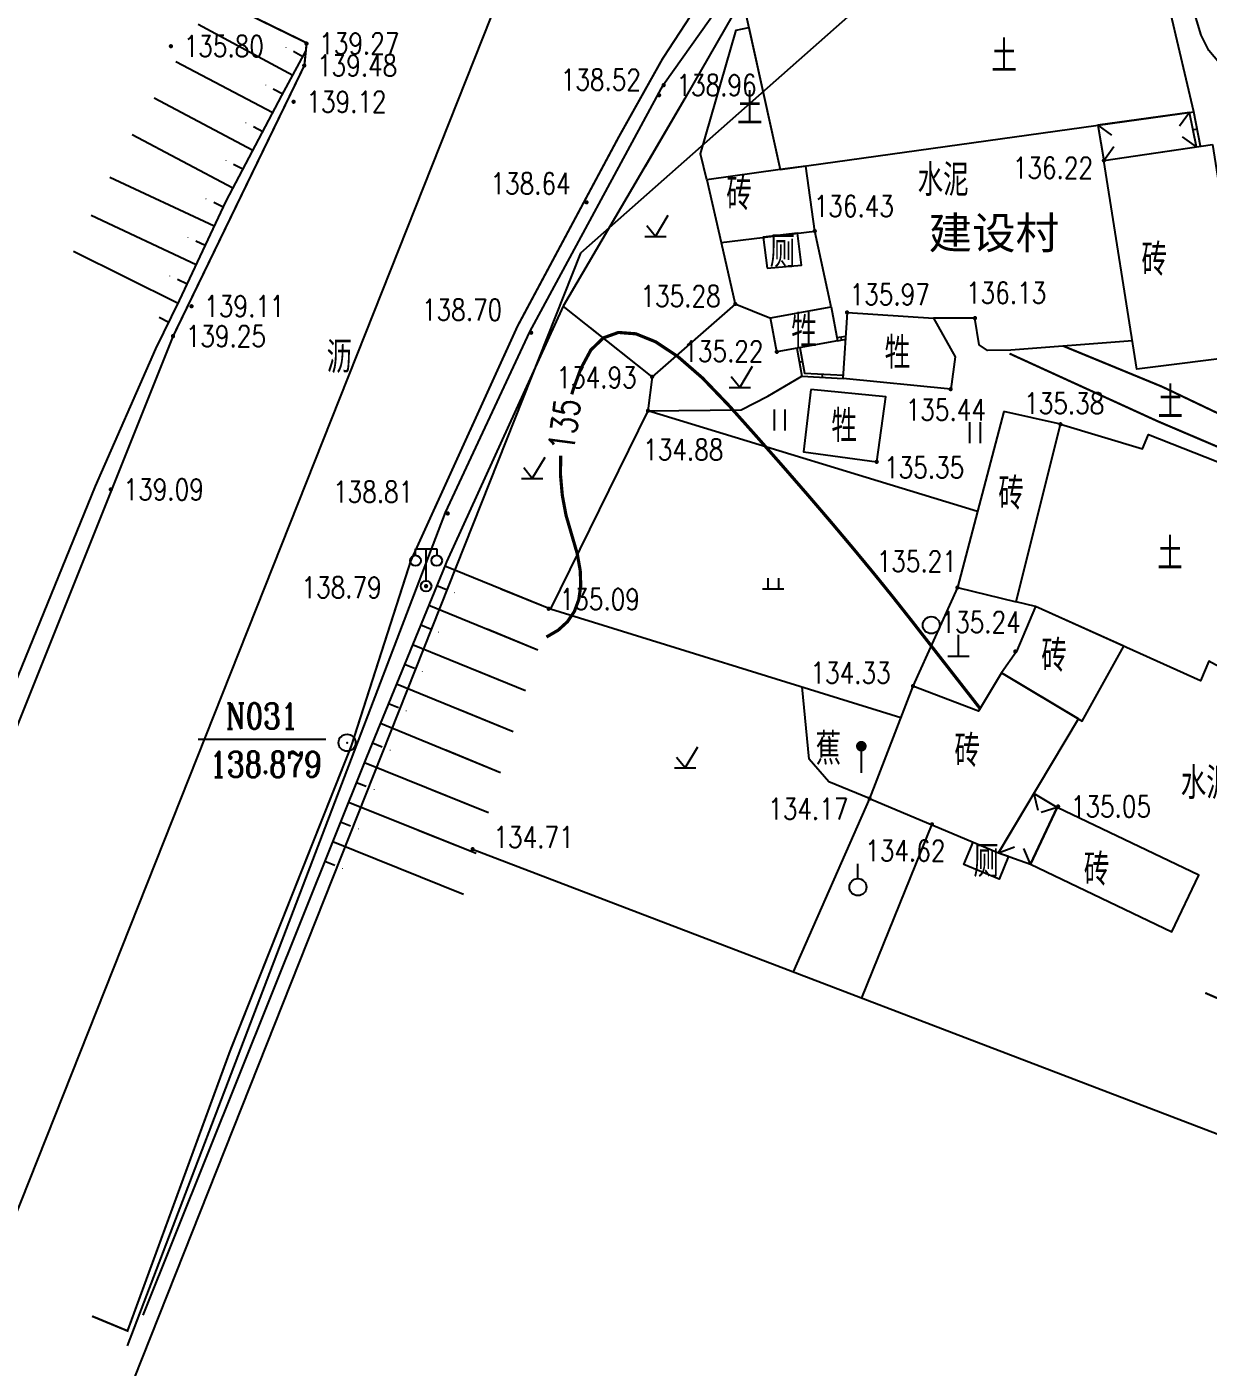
# Model space of a CAD drawing. Extents: x 529262 to 576451, y 2694391 to 2717535.
# Drawn here: x 563797 to 563852.6, y 2711325.1 to 2711388.2 of the extents above; entities that cross this region are included whole.
import ezdxf
from ezdxf.enums import TextEntityAlignment as Align
from ezdxf.xclip import XClip

# ---------------------------------------------------------------- set-up
doc = ezdxf.new("R2010")
doc.units = 0
doc.header["$XCLIPFRAME"] = 0
doc.linetypes.add('X2', pattern=[10, 8, -2])
for name, color, linetype in [('DGX', 8, 'Continuous'), ('DLDW', 8, 'Continuous'), ('DLSS', 4, 'Continuous'), ('DMTZ', 8, 'Continuous'), ('GCD', 8, 'Continuous'), ('JMD', 8, 'Continuous'), ('KZD', 8, 'Continuous'), ('PP-COM', 7, 'Continuous'), ('RD-中线', 40, 'Continuous'), ('RD-红线', 7, 'Continuous'), ('ZBTZ', 8, 'Continuous'), ('ZJ', 7, 'Continuous')]:
    doc.layers.add(name, color=color, linetype=linetype)
doc.styles.add('HZ', font='rs.shx', dxfattribs={"width": 0.8, "bigfont": 'hztxt.shx'})
doc.styles.add('romanc', font='romanc.shx', dxfattribs={"width": 0.8})
doc.styles.add('等线体', font='simhei.ttf')
doc.linetypes.add('10421', pattern='A,2,[150,AAA.SHX,S=0.5,R=0,X=0,Y=0.5],1e-11', length=2)
doc.linetypes.add('10422', pattern='A,0.75,[150,AAA.SHX,S=0.5,R=0,X=0,Y=0.5],1.5,[177,AAA.SHX,S=1,R=0,X=0,Y=0.4],0.75', length=3)
doc.linetypes.add('1161', pattern='A,0,[149,AAA.SHX,S=0.15,R=0,X=0,Y=0],-1.6', length=1.6)
doc.linetypes.add('444', pattern='A,4.5,[145,AAA.SHX,S=1,R=0,X=0,Y=1],4.5,-0.5,[146,AAA.SHX,S=1,R=0,X=0,Y=0],-0.5', length=10)
doc.linetypes.add('445', pattern='A,8,-0.5,[147,AAA.SHX,S=1,R=0,X=0,Y=0],-1.5', length=10)

# ---------------------------------------------------------------- blocks, each defined once
blk = doc.blocks.new('A$C19FD0107')
at = {"layer": 'RD-中线', "color": 8, "linetype": 'Continuous', "flags": 128}
blk.add_lwpolyline([(-7393.304, 16445.906), (-7331.329, 16606.317, 0.001946), (-7330.496, 16608.498), (-7322.991, 16628.384, -0.001527), (-7322.338, 16630.097), (-7235.285, 16856.546), (-7172.961, 17013.59, -0.014267), (-7166.196, 17029.313), (-7165.183, 17031.493)], format="xyb", dxfattribs=at)
at = {"layer": 'RD-红线', "color": 8, "linetype": 'Continuous'}
blk.add_lwpolyline([(-7120.778, 17034.81), (-7174.942, 16986.91, 0.238845)], format="xyb", dxfattribs=at)
blk.add_lwpolyline([(-7174.942, 16986.91), (-7227.834, 16853.635), (-7313.403, 16631.046)], dxfattribs=at)
blk = doc.blocks.new('gc123')
at = {"color": 8}
for p, q in [((0, 0), (1.2, 2)), ((-1, 0), (1, 0)), ((0, 0), (-0.8, 1))]:
    blk.add_line(p, q, dxfattribs=at)
blk = doc.blocks.new('gc111')
for p, q in [((0, 0), (0, 2)), ((-1, 0), (1, 0))]:
    blk.add_line(p, q)
blk = doc.blocks.new('gc125')
at = {"color": 8}
blk.add_line((0, 0.8), (0, 2.2), dxfattribs=at)
blk.add_circle((0, 0), 0.8, dxfattribs=at)
blk = doc.blocks.new('gc119')
at = {"color": 8}
for p, q in [((-1, 0), (1, 0)), ((-0.5, 1), (-0.5, 0)), ((0.5, 1), (0.5, 0))]:
    blk.add_line(p, q, dxfattribs=at)
blk = doc.blocks.new('gc121')
at = {"color": 8}
for p, q in [((-0.5, -1), (-0.5, 1)), ((0.5, -1), (0.5, 1))]:
    blk.add_line(p, q, dxfattribs=at)
blk = doc.blocks.new('gc122')
at = {"color": 8}
blk.add_circle((0, 0), 0.8, dxfattribs=at)
blk = doc.blocks.new('GC200')
at = {"linetype": 'Continuous', "const_width": 0.2, "flags": 128}
blk.add_lwpolyline([(-0.1, 0, 1), (0.1, 0, 1)], format="xyb", close=True, dxfattribs=at)
blk = doc.blocks.new('gc165')
at = {"color": 8}
blk.add_line((0, 0), (0, 2), dxfattribs=at)
at = {"color": 8, "const_width": 0.5}
blk.add_lwpolyline([(-0.25, 2.5, 1), (0.25, 2.5, 1)], format="xyb", close=True, dxfattribs=at)
blk = doc.blocks.new('gc097')
at = {"color": 8}
for p, q in [((-1, 2.9), (-1, 3.5)), ((-1, 3.5), (1, 3.5)), ((0, 0.5), (0, 3.5)), ((1, 3.5), (1, 2.9))]:
    blk.add_line(p, q, dxfattribs=at)
for centre in [(-1, 2.4), (1, 2.4), (0, 0)]:
    blk.add_circle(centre, 0.5, dxfattribs=at)
blk = doc.blocks.new('gc117')
at = {"color": 8}
blk.add_circle((0, 0), 0.8, dxfattribs=at)
blk.add_point((0, 0), dxfattribs=at)

msp = doc.modelspace()

# ---------------------------------------------------------------- linework, layer by layer
at = {"layer": 'DGX', "color": 3, "linetype": 'Continuous', "const_width": 0.15, "elevation": 135, "flags": 128}
for points in [[(563841.85, 2711356.103), (563841.787, 2711356.185), (563841.625, 2711356.392), (563841.365, 2711356.726), (563841.006, 2711357.186), (563840.549, 2711357.772), (563839.993, 2711358.485), (563839.339, 2711359.325), (563838.586, 2711360.29), (563837.752, 2711361.347), (563836.851, 2711362.461), (563835.884, 2711363.631), (563834.852, 2711364.857), (563833.754, 2711366.14), (563832.59, 2711367.479), (563831.361, 2711368.875), (563830.065, 2711370.327), (563828.794, 2711371.65), (563827.636, 2711372.658), (563826.591, 2711373.351), (563825.66, 2711373.728), (563824.843, 2711373.791), (563824.139, 2711373.538), (563823.548, 2711372.97), (563823.072, 2711372.087), (563822.697, 2711371.054), (563822.65, 2711370.882)], [(563841.85, 2711356.103), (563841.787, 2711356.185), (563841.625, 2711356.392), (563841.365, 2711356.726), (563841.006, 2711357.186), (563840.549, 2711357.772), (563839.993, 2711358.485), (563839.339, 2711359.325), (563838.586, 2711360.29), (563837.752, 2711361.347), (563836.851, 2711362.461), (563835.884, 2711363.631), (563834.852, 2711364.857), (563833.754, 2711366.14), (563832.59, 2711367.479), (563831.361, 2711368.875), (563830.065, 2711370.327), (563828.794, 2711371.65), (563827.636, 2711372.658), (563826.591, 2711373.351), (563825.66, 2711373.728), (563824.843, 2711373.791), (563824.139, 2711373.538), (563823.548, 2711372.97), (563823.072, 2711372.087), (563822.697, 2711371.054), (563822.65, 2711370.882)], [(563822.125, 2711367.994), (563822.119, 2711367.08), (563822.204, 2711366.126), (563822.38, 2711365.187), (563822.649, 2711364.265), (563822.905, 2711363.389), (563823.046, 2711362.592), (563823.071, 2711361.875), (563822.98, 2711361.236), (563822.773, 2711360.675), (563822.45, 2711360.194), (563822.012, 2711359.792), (563821.458, 2711359.468)], [(563822.125, 2711367.994), (563822.119, 2711367.08), (563822.204, 2711366.126), (563822.38, 2711365.187), (563822.649, 2711364.265), (563822.905, 2711363.389), (563823.046, 2711362.592), (563823.071, 2711361.875), (563822.98, 2711361.236), (563822.773, 2711360.675), (563822.45, 2711360.194), (563822.012, 2711359.792), (563821.458, 2711359.468)]]:
    msp.add_lwpolyline(points, dxfattribs=at)
at = {"layer": 'DLDW', "linetype": 'Continuous', "flags": 128}
for points, elevation in [([(563831.832, 2711376.811), (563833.447, 2711376.95), (563833.264, 2711378.46), (563831.655, 2711378.265)], 135.286), ([(563831.832, 2711376.811), (563833.447, 2711376.95), (563833.264, 2711378.46), (563831.655, 2711378.265)], 135.286), ([(563835.145, 2711373.403), (563832.291, 2711372.88), (563831.998, 2711374.475), (563834.852, 2711374.998)], 134.844), ([(563835.145, 2711373.403), (563832.291, 2711372.88), (563831.998, 2711374.475), (563834.852, 2711374.998)], 134.844), ([(563835.612, 2711374.725), (563839.652, 2711374.456), (563840.682, 2711372.647), (563840.468, 2711371.122), (563835.408, 2711371.626)], 134.412), ([(563835.612, 2711374.725), (563839.652, 2711374.456), (563840.682, 2711372.647), (563840.468, 2711371.122), (563835.408, 2711371.626)], 134.412), ([(563833.89, 2711371.114), (563833.538, 2711368.172), (563836.988, 2711367.707), (563837.411, 2711370.764), (563833.89, 2711371.114)], 134.944), ([(563833.89, 2711371.114), (563833.538, 2711368.172), (563836.988, 2711367.707), (563837.411, 2711370.764), (563833.89, 2711371.114)], 134.944)]:
    msp.add_lwpolyline(points, close=True, dxfattribs=dict(at, elevation=elevation))
msp.add_lwpolyline([(563843.185, 2711349.157), (563842.743, 2711348.083), (563841.079, 2711348.768), (563841.523, 2711349.825), (563842.711, 2711349.326)], close=True, dxfattribs=at)
msp.add_lwpolyline([(563843.185, 2711349.157), (563842.743, 2711348.083), (563841.079, 2711348.768), (563841.523, 2711349.825), (563842.711, 2711349.326)], close=True, dxfattribs=at)
at = {"layer": 'DLSS', "linetype": 'Continuous', "lineweight": -2, "const_width": 0.1, "flags": 128}
msp.add_lwpolyline([(563842.88, 2711404.403), (563839.755, 2711401.702), (563837.416, 2711399.395), (563834.773, 2711396.557), (563831.722, 2711393.29), (563829.063, 2711389.946), (563826.913, 2711386.655), (563824.85, 2711382.971), (563820.093, 2711374.077), (563815.084, 2711363.066), (563812.278, 2711354.336), (563806.575, 2711339.989), (563801.758, 2711326.839), (563800.091, 2711327.53)], dxfattribs=at)
at = {"layer": 'DLSS', "linetype": 'Continuous', "const_width": 0.1, "flags": 128}
for points in [[(563790.345, 2711397.093), (563810.181, 2711387.407), (563810.075, 2711386.345), (563803.904, 2711373.621)], [(563803.904, 2711373.621), (563792.272, 2711344.533), (563787.154, 2711331.732), (563788.618, 2711331.175)], [(563864.998, 2711361.805), (563863.931, 2711362.569), (563857.648, 2711366.295), (563854.308, 2711367.865), (563850.186, 2711369.621), (563843.235, 2711372.797)], [(563864.998, 2711361.805), (563863.931, 2711362.569), (563857.648, 2711366.295), (563854.308, 2711367.865), (563850.186, 2711369.621), (563843.235, 2711372.797)]]:
    msp.add_lwpolyline(points, dxfattribs=at)
at = {"layer": 'DLSS', "linetype": 'X2', "lineweight": -2, "const_width": 0.1, "flags": 128}
msp.add_lwpolyline([(563864.998, 2711363.447), (563861.883, 2711365.443), (563857.635, 2711367.796), (563850.4, 2711371.244), (563845.767, 2711373.151)], dxfattribs=at)
msp.add_lwpolyline([(563864.998, 2711363.447), (563861.883, 2711365.443), (563857.635, 2711367.796), (563850.4, 2711371.244), (563845.767, 2711373.151)], dxfattribs=at)
at = {"layer": 'DLSS', "linetype": 'Continuous', "lineweight": -2, "const_width": 0.1, "elevation": 137.99, "flags": 128}
msp.add_lwpolyline([(563864.998, 2711351.909), (563863.634, 2711349.425), (563861.876, 2711345.586), (563859.416, 2711339.687), (563858.214, 2711340.217), (563852.436, 2711342.732), (563852.436, 2711342.732)], dxfattribs=at)
msp.add_lwpolyline([(563864.998, 2711351.909), (563863.634, 2711349.425), (563861.876, 2711345.586), (563859.416, 2711339.687), (563858.214, 2711340.217), (563852.436, 2711342.732), (563852.436, 2711342.732)], dxfattribs=at)
at = {"layer": 'DMTZ', "linetype": 'Continuous', "lineweight": -2}
for p, q in [((563809.528, 2711385.879), (563805.074, 2711388.279)), ((563810.003, 2711386.759), (563809.563, 2711386.997)), ((563808.586, 2711384.115), (563804.032, 2711386.522)), ((563809.054, 2711384.999), (563808.614, 2711385.236)), ((563807.652, 2711382.347), (563803.006, 2711384.802)), ((563806.717, 2711380.579), (563801.98, 2711383.083)), ((563808.119, 2711383.231), (563807.677, 2711383.464)), ((563807.184, 2711381.463), (563806.742, 2711381.696)), ((563805.839, 2711378.782), (563800.925, 2711381.081)), ((563804.992, 2711376.97), (563800.045, 2711379.285)), ((563806.263, 2711379.688), (563805.81, 2711379.9)), ((563805.416, 2711377.876), (563804.963, 2711378.088)), ((563804.141, 2711375.16), (563799.214, 2711377.606)), ((563804.568, 2711376.065), (563804.115, 2711376.277)), ((563803.697, 2711374.265), (563803.249, 2711374.487))]:
    msp.add_line(p, q, dxfattribs=at)
at = {"layer": 'DMTZ', "linetype": 'Continuous'}
for p, q in [((563816.679, 2711362.818, 138.2), (563821.641, 2711360.789, 138.2)), ((563816.301, 2711361.892, 138.2), (563816.764, 2711361.703, 138.2)), ((563819.311, 2711361.742), (563821.641, 2711360.789)), ((563815.922, 2711360.967, 138.2), (563821.057, 2711358.868, 138.2)), ((563815.544, 2711360.041, 138.2), (563816.007, 2711359.852, 138.2)), ((563818.663, 2711359.846), (563821.057, 2711358.868)), ((563815.166, 2711359.116, 138.2), (563820.473, 2711356.946, 138.2)), ((563814.787, 2711358.19, 138.2), (563815.25, 2711358.001, 138.2)), ((563818.015, 2711357.95), (563820.473, 2711356.946)), ((563814.409, 2711357.264, 138.2), (563819.888, 2711355.024, 138.2)), ((563814.03, 2711356.339, 138.2), (563814.493, 2711356.15, 138.2)), ((563817.367, 2711356.055), (563819.888, 2711355.024)), ((563813.652, 2711355.413, 138.2), (563819.304, 2711353.102, 138.2)), ((563813.273, 2711354.488, 138.2), (563813.736, 2711354.298, 138.2)), ((563816.72, 2711354.159), (563819.304, 2711353.102)), ((563812.897, 2711353.561, 138.2), (563818.732, 2711351.221, 138.2)), ((563812.524, 2711352.633, 138.2), (563812.988, 2711352.447, 138.2)), ((563816.079, 2711352.285), (563818.732, 2711351.221)), ((563812.152, 2711351.705, 138.2), (563818.148, 2711349.3, 138.2)), ((563811.78, 2711350.777, 138.2), (563812.244, 2711350.591, 138.2)), ((563815.432, 2711350.39), (563818.148, 2711349.3)), ((563811.408, 2711349.849, 138.2), (563817.564, 2711347.38, 138.2)), ((563811.036, 2711348.92, 138.2), (563811.5, 2711348.734, 138.2))]:
    msp.add_line(p, q, dxfattribs=at)
at = {"layer": 'DMTZ', "linetype": '10422', "lineweight": -2, "flags": 128}
msp.add_lwpolyline([(563839.707, 2711399.545), (563836.939, 2711397.839), (563834.334, 2711394.419), (563830.616, 2711389.398), (563827.97, 2711384.787), (563822.237, 2711375.027), (563816.751, 2711363.005)], dxfattribs=at)
at = {"layer": 'DMTZ', "linetype": '10422', "lineweight": -2, "elevation": 138.2, "flags": 128}
msp.add_lwpolyline([(563839.707, 2711399.545), (563836.939, 2711397.839), (563834.334, 2711394.419), (563830.616, 2711389.398), (563827.97, 2711384.787), (563826.093, 2711381.591)], dxfattribs=at)
at = {"layer": 'DMTZ', "linetype": '10421', "lineweight": -2, "flags": 128}
msp.add_lwpolyline([(563854.593, 2711385.733), (563853.939, 2711385.968), (563853.274, 2711386.252), (563852.602, 2711387.051), (563852.252, 2711387.766), (563851.897, 2711388.917), (563852.041, 2711390.854), (563853.028, 2711394.269), (563853.789, 2711397.113), (563853.648, 2711397.375), (563852.391, 2711397.814), (563850.998, 2711397.905), (563849.802, 2711397.239), (563848.363, 2711396.22)], dxfattribs=at)
msp.add_lwpolyline([(563854.593, 2711385.733), (563853.939, 2711385.968), (563853.274, 2711386.252), (563852.602, 2711387.051), (563852.252, 2711387.766), (563851.897, 2711388.917), (563852.041, 2711390.854), (563853.028, 2711394.269), (563853.789, 2711397.113), (563853.648, 2711397.375), (563852.391, 2711397.814), (563850.998, 2711397.905), (563849.802, 2711397.239), (563848.363, 2711396.22)], dxfattribs=at)
at = {"layer": 'DMTZ', "linetype": 'Continuous', "lineweight": -2, "flags": 128}
msp.add_lwpolyline([(563787.122, 2711333.517), (563791.445, 2711344.975), (563800.25, 2711366.556), (563803.082, 2711373.025), (563804.207, 2711375.293), (563806.394, 2711379.967), (563809.019, 2711384.933), (563810.161, 2711387.053)], dxfattribs=at)
at = {"layer": 'DMTZ', "linetype": 'Continuous', "lineweight": -2, "elevation": 138.2, "flags": 128}
msp.add_lwpolyline([(563816.751, 2711363.005), (563816.704, 2711362.877), (563813.002, 2711353.824), (563802.475, 2711327.573)], dxfattribs=at)
at = {"layer": 'JMD', "linetype": 'Continuous'}
for p, q in [((563851.695, 2711384.14), (563851.232, 2711383.488)), ((563851.695, 2711384.14), (563851.232, 2711383.488)), ((563847.381, 2711383.537), (563848.028, 2711383.067)), ((563847.381, 2711383.537), (563848.028, 2711383.067)), ((563847.671, 2711381.88), (563848.138, 2711382.529)), ((563847.671, 2711381.88), (563848.138, 2711382.529)), ((563852.019, 2711382.522, 136.221), (563851.361, 2711382.997)), ((563852.019, 2711382.522, 136.221), (563851.361, 2711382.997)), ((563844.374, 2711352.108), (563844.569, 2711351.332)), ((563844.374, 2711352.108), (563844.569, 2711351.332)), ((563845.48, 2711351.447), (563844.715, 2711351.215)), ((563845.48, 2711351.447), (563844.715, 2711351.215)), ((563842.711, 2711349.326), (563843.464, 2711349.596)), ((563842.711, 2711349.326), (563843.464, 2711349.596)), ((563844.212, 2711348.791), (563843.906, 2711349.531)), ((563844.212, 2711348.791), (563843.906, 2711349.531))]:
    msp.add_line(p, q, dxfattribs=at)
at = {"layer": 'JMD', "linetype": 'Continuous', "lineweight": -2}
for p, q in [((563851.858, 2711383.326, 136.531), (563852.054, 2711383.368, 136.531)), ((563851.858, 2711383.326, 136.531), (563852.054, 2711383.368, 136.531)), ((563835.337, 2711373.436, 134.844), (563835.311, 2711373.584, 134.844)), ((563835.337, 2711373.436, 134.844), (563835.311, 2711373.584, 134.844)), ((563833.345, 2711372.394, 134.844), (563833.493, 2711372.421, 134.844)), ((563833.345, 2711372.394, 134.844), (563833.493, 2711372.421, 134.844)), ((563834.437, 2711371.682, 134.844), (563834.445, 2711371.831, 133.465)), ((563834.437, 2711371.682, 134.844), (563834.445, 2711371.831, 133.465))]:
    msp.add_line(p, q, dxfattribs=at)
at = {"layer": 'JMD', "linetype": '444', "lineweight": -2, "elevation": 138.24, "flags": 128}
msp.add_lwpolyline([(563801.765, 2711326.14), (563816.707, 2711365.317), (563820.683, 2711373.816), (563826.965, 2711385.446), (563831.267, 2711391.537), (563834.102, 2711394.868), (563839.63, 2711401.146), (563842.88, 2711404.403)], dxfattribs=at)
at = {"layer": 'JMD', "linetype": 'Continuous', "flags": 128}
for points in [[(563832.449, 2711381.451), (563851.894, 2711384.168), (563850.092, 2711391.867), (563830.781, 2711388.97)], [(563832.449, 2711381.451), (563851.894, 2711384.168), (563850.092, 2711391.867), (563830.781, 2711388.97)], [(563843.544, 2711361.127), (563845.629, 2711369.477), (563849.485, 2711368.323), (563849.763, 2711368.987), (563857.317, 2711366.009), (563856.703, 2711364.453), (563862.776, 2711360.86), (563859.077, 2711354.791), (563852.612, 2711358.334), (563852.219, 2711357.415), (563844.45, 2711360.91), (563843.544, 2711361.127)], [(563843.544, 2711361.127), (563845.629, 2711369.477), (563849.485, 2711368.323), (563849.763, 2711368.987), (563857.317, 2711366.009), (563856.703, 2711364.453), (563862.776, 2711360.86), (563859.077, 2711354.791), (563852.612, 2711358.334), (563852.219, 2711357.415), (563844.45, 2711360.91), (563843.544, 2711361.127)], [(563844.45, 2711360.91), (563843.557, 2711358.786), (563842.852, 2711357.779), (563846.642, 2711355.513), (563848.613, 2711359.037)], [(563844.45, 2711360.91), (563843.557, 2711358.786), (563842.852, 2711357.779), (563846.642, 2711355.513), (563848.613, 2711359.037)], [(563836.655, 2711351.869), (563842.711, 2711349.326), (563846.471, 2711355.616), (563842.852, 2711357.779), (563841.775, 2711355.977), (563838.692, 2711357.16)], [(563836.655, 2711351.869), (563842.711, 2711349.326), (563846.471, 2711355.616), (563842.852, 2711357.779), (563841.775, 2711355.977), (563838.692, 2711357.16)]]:
    msp.add_lwpolyline(points, close=True, dxfattribs=at)
for points, elevation in [([(563828.993, 2711380.968), (563828.707, 2711382.193), (563830.383, 2711388.006), (563830.967, 2711388.128), (563832.449, 2711381.451)], 132.345), ([(563828.993, 2711380.968), (563828.707, 2711382.193), (563830.383, 2711388.006), (563830.967, 2711388.128), (563832.449, 2711381.451)], 132.345), ([(563847.671, 2711381.88), (563852.019, 2711382.522), (563851.695, 2711384.14), (563847.381, 2711383.537)], 136.221), ([(563847.671, 2711381.88), (563852.019, 2711382.522), (563851.695, 2711384.14), (563847.381, 2711383.537)], 136.221), ([(563852.776, 2711382.634), (563854.35, 2711372.712), (563849.22, 2711372.062), (563847.671, 2711381.88)], 136.531), ([(563852.776, 2711382.634), (563854.35, 2711372.712), (563849.22, 2711372.062), (563847.671, 2711381.88)], 136.531), ([(563828.993, 2711380.968), (563829.681, 2711378.025), (563834.075, 2711378.558), (563833.647, 2711381.618), (563832.449, 2711381.451), (563832.449, 2711381.451)], 132.345), ([(563828.993, 2711380.968), (563829.681, 2711378.025), (563834.075, 2711378.558), (563833.647, 2711381.618), (563832.449, 2711381.451), (563832.449, 2711381.451)], 132.345), ([(563842.972, 2711370.074), (563840.785, 2711361.796), (563843.544, 2711361.127), (563845.629, 2711369.477)], 135.437), ([(563842.972, 2711370.074), (563840.785, 2711361.796), (563843.544, 2711361.127), (563845.629, 2711369.477)], 135.437), ([(563842.711, 2711349.326), (563844.212, 2711348.791), (563845.48, 2711351.447), (563844.374, 2711352.108)], 135.353), ([(563842.711, 2711349.326), (563844.212, 2711348.791), (563845.48, 2711351.447), (563844.374, 2711352.108)], 135.353), ([(563844.212, 2711348.791), (563850.868, 2711345.611), (563852.136, 2711348.267), (563845.48, 2711351.447)], 134.802), ([(563844.212, 2711348.791), (563850.868, 2711345.611), (563852.136, 2711348.267), (563845.48, 2711351.447)], 134.802)]:
    msp.add_lwpolyline(points, close=True, dxfattribs=dict(at, elevation=elevation))
for points, elevation in [([(563852.019, 2711382.522), (563851.695, 2711384.14)], 136.531), ([(563852.019, 2711382.522), (563851.695, 2711384.14)], 136.531), ([(563852.217, 2711382.552), (563851.894, 2711384.168)], 136.531), ([(563852.217, 2711382.552), (563851.894, 2711384.168)], 136.531), ([(563835.118, 2711373.551), (563835.539, 2711373.623)], 134.844), ([(563835.118, 2711373.551), (563835.539, 2711373.623)], 134.844), ([(563833.225, 2711373.051), (563833.466, 2711371.737), (563835.408, 2711371.626)], 134.844), ([(563833.225, 2711373.051), (563833.466, 2711371.737), (563835.408, 2711371.626)], 134.844), ([(563833.372, 2711373.078), (563833.592, 2711371.88), (563835.418, 2711371.776)], 134.844), ([(563833.372, 2711373.078), (563833.592, 2711371.88), (563835.418, 2711371.776)], 134.844), ([(563835.145, 2711373.403), (563835.529, 2711373.469)], 134.844), ([(563835.145, 2711373.403), (563835.529, 2711373.469)], 134.844)]:
    msp.add_lwpolyline(points, dxfattribs=dict(at, elevation=elevation))
at = {"layer": 'JMD', "linetype": '445', "flags": 128}
for points, elevation in [([(563829.681, 2711378.025), (563830.338, 2711375.128), (563826.425, 2711371.704), (563826.231, 2711370.111), (563821.641, 2711360.789)], 136.106), ([(563829.681, 2711378.025), (563830.338, 2711375.128), (563826.425, 2711371.704), (563826.231, 2711370.111), (563821.641, 2711360.789)], 136.106), ([(563826.425, 2711371.704), (563822.237, 2711375.027)], 134.926), ([(563826.425, 2711371.704), (563823.506, 2711374.02)], 134.926)]:
    msp.add_lwpolyline(points, dxfattribs=dict(at, elevation=elevation))
at = {"layer": 'KZD', "linetype": 'Continuous'}
msp.add_line((563805.077, 2711354.658, -138.879), (563811.077, 2711354.658, -138.879), dxfattribs=at)
at = {"layer": 'ZBTZ', "linetype": '1161', "flags": 128}
for points in [[(563834.852, 2711374.998), (563834.075, 2711378.558)], [(563834.852, 2711374.998), (563834.075, 2711378.558)], [(563841.731, 2711365.379), (563826.231, 2711370.111)], [(563841.731, 2711365.379), (563826.231, 2711370.111)], [(563821.641, 2711360.789), (563838.124, 2711355.685)], [(563821.641, 2711360.789), (563838.124, 2711355.685)]]:
    msp.add_lwpolyline(points, dxfattribs=at)
for points, elevation in [([(563831.969, 2711374.469), (563830.338, 2711375.128)], 135.319), ([(563831.969, 2711374.469), (563830.338, 2711375.128)], 135.319), ([(563849.008, 2711373.405), (563843.299, 2711372.958), (563842.202, 2711372.942), (563841.805, 2711373.215), (563841.608, 2711374.466), (563839.652, 2711374.456)], 136.991), ([(563849.008, 2711373.405), (563843.299, 2711372.958), (563842.202, 2711372.942), (563841.805, 2711373.215), (563841.608, 2711374.466), (563839.652, 2711374.456)], 136.991), ([(563826.231, 2711370.111), (563830.614, 2711370.155), (563831.866, 2711370.796), (563833.466, 2711371.737)], 134.875), ([(563826.231, 2711370.111), (563830.614, 2711370.155), (563831.866, 2711370.796), (563833.466, 2711371.737)], 134.875), ([(563840.785, 2711361.796), (563838.692, 2711357.16)], 135.206), ([(563840.785, 2711361.796), (563838.692, 2711357.16)], 135.206), ([(563836.655, 2711351.869), (563834.737, 2711352.651), (563833.81, 2711353.731), (563833.483, 2711357.122)], 134.165), ([(563836.655, 2711351.869), (563834.737, 2711352.651), (563833.81, 2711353.731), (563833.483, 2711357.122)], 134.165), ([(563836.655, 2711351.869), (563833.058, 2711343.728)], 134.165), ([(563836.655, 2711351.869), (563833.058, 2711343.728)], 134.165), ([(563839.587, 2711350.662), (563836.271, 2711342.5)], 134.619), ([(563839.587, 2711350.662), (563836.271, 2711342.5)], 134.619), ([(563817.987, 2711349.49), (563856.519, 2711334.758)], 134.712), ([(563817.987, 2711349.49), (563856.519, 2711334.758)], 134.712)]:
    msp.add_lwpolyline(points, dxfattribs=dict(at, elevation=elevation))

# ---------------------------------------------------------------- block references
at = {"layer": 'DLDW', "linetype": 'Continuous', "lineweight": -2, "xscale": 0.5, "yscale": 0.5}
msp.add_blockref('gc097', (563815.797, 2711361.861, 138.792), dxfattribs=at)
at = {"layer": 'DLDW', "linetype": 'Continuous', "xscale": 0.5, "yscale": 0.5}
msp.add_blockref('gc111', (563840.83, 2711358.572), dxfattribs=at)
msp.add_blockref('gc111', (563840.83, 2711358.572), dxfattribs=at)
at = {"layer": 'DMTZ', "linetype": 'Continuous', "lineweight": -2, "xscale": 0.125, "yscale": 0.125}
for p in [(563809.21, 2711387.186), (563808.262, 2711385.426), (563807.323, 2711383.651), (563806.389, 2711381.883), (563805.448, 2711380.069), (563804.6, 2711378.258), (563803.753, 2711376.446)]:
    msp.add_blockref('GC200', p, dxfattribs=at)
at = {"layer": 'DMTZ', "linetype": 'Continuous', "xscale": 0.125, "yscale": 0.125}
for p in [(563817.134, 2711361.552, 138.2), (563816.377, 2711359.701, 138.2), (563815.62, 2711357.849, 138.2), (563814.863, 2711355.998, 138.2), (563814.106, 2711354.147, 138.2), (563813.36, 2711352.298, 138.2), (563812.615, 2711350.442, 138.2), (563811.871, 2711348.585, 138.2)]:
    msp.add_blockref('GC200', p, dxfattribs=at)
at = {"layer": 'GCD', "linetype": 'Continuous', "lineweight": -2}
ref = msp.add_blockref('GC200', (563803.799, 2711387.251, 135.8), dxfattribs=dict(at, xscale=0.5, yscale=0.5, zscale=0.5))
ref.add_attrib('height', '135.80', dxfattribs={"linetype": 'Continuous', "lineweight": -2, "height": 1, "style": 'HZ', "width": 0.8}).set_placement((563804.399, 2711387.251, 135.8), align=Align.MIDDLE_LEFT)
at = {"layer": 'GCD', "linetype": 'Continuous'}
ref = msp.add_blockref('GC200', (563810.175, 2711387.378, 139.265), dxfattribs=dict(at, xscale=0.5, yscale=0.5, zscale=0.5))
ref.add_attrib('height', '139.27', dxfattribs={"linetype": 'Continuous', "height": 1, "style": 'HZ', "width": 0.8}).set_placement((563810.775, 2711387.378, 139.265), align=Align.MIDDLE_LEFT)
ref = msp.add_blockref('GC200', (563810.068, 2711386.343, 139.48), dxfattribs=dict(at, xscale=0.5, yscale=0.5, zscale=0.5))
ref.add_attrib('height', '139.48', dxfattribs={"linetype": 'Continuous', "height": 1, "style": 'HZ', "width": 0.8}).set_placement((563810.668, 2711386.343, 139.48), align=Align.MIDDLE_LEFT)
ref = msp.add_blockref('GC200', (563826.755, 2711384.948, 138.519), dxfattribs=dict(at, xscale=0.5, yscale=0.5, zscale=0.5))
ref.add_attrib('height', '138.52', dxfattribs={"linetype": 'Continuous', "height": 1, "style": 'HZ', "width": 0.8}).set_placement((563822.131, 2711385.677, 138.519), align=Align.MIDDLE_LEFT)
ref = msp.add_blockref('GC200', (563826.968, 2711385.423, 138.958), dxfattribs=dict(at, xscale=0.5, yscale=0.5, zscale=0.5))
ref.add_attrib('height', '138.96', dxfattribs={"linetype": 'Continuous', "height": 1, "style": 'HZ', "width": 0.8}).set_placement((563827.568, 2711385.423, 138.958), align=Align.MIDDLE_LEFT)
at = {"layer": 'GCD', "linetype": 'Continuous', "lineweight": -2}
ref = msp.add_blockref('GC200', (563809.568, 2711384.64, 139.117), dxfattribs=dict(at, xscale=0.5, yscale=0.5, zscale=0.5))
ref.add_attrib('height', '139.12', dxfattribs={"linetype": 'Continuous', "lineweight": -2, "height": 1, "style": 'HZ', "width": 0.8}).set_placement((563810.168, 2711384.64, 139.117), align=Align.MIDDLE_LEFT)
at = {"layer": 'GCD', "linetype": 'Continuous'}
ref = msp.add_blockref('GC200', (563847.671, 2711381.88, 136.221), dxfattribs=dict(at, xscale=0.5, yscale=0.5, zscale=0.5))
ref.add_attrib('height', '136.22', dxfattribs={"linetype": 'Continuous', "height": 1, "style": 'HZ', "width": 0.8}).set_placement((563843.388, 2711381.528, 136.221), align=Align.MIDDLE_LEFT)
ref = msp.add_blockref('GC200', (563847.671, 2711381.88, 136.221), dxfattribs=dict(at, xscale=0.5, yscale=0.5, zscale=0.5))
ref.add_attrib('height', '136.22', dxfattribs={"linetype": 'Continuous', "height": 1, "style": 'HZ', "width": 0.8}).set_placement((563843.388, 2711381.528, 136.221), align=Align.MIDDLE_LEFT)
ref = msp.add_blockref('GC200', (563823.342, 2711379.912, 138.636), dxfattribs=dict(at, xscale=0.5, yscale=0.5, zscale=0.5))
ref.add_attrib('height', '138.64', dxfattribs={"linetype": 'Continuous', "height": 1, "style": 'HZ', "width": 0.8}).set_placement((563818.824, 2711380.791, 138.636), align=Align.MIDDLE_LEFT)
ref = msp.add_blockref('GC200', (563834.075, 2711378.558, 136.433), dxfattribs=dict(at, xscale=0.5, yscale=0.5, zscale=0.5))
ref.add_attrib('height', '136.43', dxfattribs={"linetype": 'Continuous', "height": 1, "style": 'HZ', "width": 0.8}).set_placement((563834.023, 2711379.735, 136.433), align=Align.MIDDLE_LEFT)
ref = msp.add_blockref('GC200', (563834.075, 2711378.558, 136.433), dxfattribs=dict(at, xscale=0.5, yscale=0.5, zscale=0.5))
ref.add_attrib('height', '136.43', dxfattribs={"linetype": 'Continuous', "height": 1, "style": 'HZ', "width": 0.8}).set_placement((563834.023, 2711379.735, 136.433), align=Align.MIDDLE_LEFT)
ref = msp.add_blockref('GC200', (563841.608, 2711374.466, 136.126), dxfattribs=dict(at, xscale=0.5, yscale=0.5, zscale=0.5))
ref.add_attrib('height', '136.13', dxfattribs={"linetype": 'Continuous', "height": 1, "style": 'HZ', "width": 0.8}).set_placement((563841.187, 2711375.656, 136.126), align=Align.MIDDLE_LEFT)
ref = msp.add_blockref('GC200', (563841.608, 2711374.466, 136.126), dxfattribs=dict(at, xscale=0.5, yscale=0.5, zscale=0.5))
ref.add_attrib('height', '136.13', dxfattribs={"linetype": 'Continuous', "height": 1, "style": 'HZ', "width": 0.8}).set_placement((563841.187, 2711375.656, 136.126), align=Align.MIDDLE_LEFT)
at = {"layer": 'GCD', "linetype": 'Continuous', "lineweight": -2}
ref = msp.add_blockref('GC200', (563804.768, 2711375.023, 139.107), dxfattribs=dict(at, xscale=0.5, yscale=0.5, zscale=0.5))
ref.add_attrib('height', '139.11', dxfattribs={"linetype": 'Continuous', "lineweight": -2, "height": 1, "style": 'HZ', "width": 0.8}).set_placement((563805.368, 2711375.023, 139.107), align=Align.MIDDLE_LEFT)
at = {"layer": 'GCD', "linetype": 'Continuous'}
ref = msp.add_blockref('GC200', (563830.338, 2711375.128, 135.279), dxfattribs=dict(at, xscale=0.5, yscale=0.5, zscale=0.5))
ref.add_attrib('height', '135.28', dxfattribs={"linetype": 'Continuous', "height": 1, "style": 'HZ', "width": 0.8}).set_placement((563825.879, 2711375.497, 135.279), align=Align.MIDDLE_LEFT)
ref = msp.add_blockref('GC200', (563830.338, 2711375.128, 135.279), dxfattribs=dict(at, xscale=0.5, yscale=0.5, zscale=0.5))
ref.add_attrib('height', '135.28', dxfattribs={"linetype": 'Continuous', "height": 1, "style": 'HZ', "width": 0.8}).set_placement((563825.879, 2711375.497, 135.279), align=Align.MIDDLE_LEFT)
ref = msp.add_blockref('GC200', (563835.592, 2711374.732, 135.974), dxfattribs=dict(at, xscale=0.5, yscale=0.5, zscale=0.5))
ref.add_attrib('height', '135.97', dxfattribs={"linetype": 'Continuous', "height": 1, "style": 'HZ', "width": 0.8}).set_placement((563835.714, 2711375.582, 135.974), align=Align.MIDDLE_LEFT)
ref = msp.add_blockref('GC200', (563835.592, 2711374.732, 135.974), dxfattribs=dict(at, xscale=0.5, yscale=0.5, zscale=0.5))
ref.add_attrib('height', '135.97', dxfattribs={"linetype": 'Continuous', "height": 1, "style": 'HZ', "width": 0.8}).set_placement((563835.714, 2711375.582, 135.974), align=Align.MIDDLE_LEFT)
ref = msp.add_blockref('GC200', (563820.736, 2711373.779, 138.7), dxfattribs=dict(at, xscale=0.5, yscale=0.5, zscale=0.5))
ref.add_attrib('height', '138.70', dxfattribs={"linetype": 'Continuous', "height": 1, "style": 'HZ', "width": 0.8}).set_placement((563815.604, 2711374.853, 138.7), align=Align.MIDDLE_LEFT)
ref = msp.add_blockref('GC200', (563803.897, 2711373.619, 139.25), dxfattribs=dict(at, xscale=0.5, yscale=0.5, zscale=0.5))
ref.add_attrib('height', '139.25', dxfattribs={"linetype": 'Continuous', "height": 1, "style": 'HZ', "width": 0.8}).set_placement((563804.497, 2711373.619, 139.25), align=Align.MIDDLE_LEFT)
ref = msp.add_blockref('GC200', (563832.291, 2711372.88, 135.217), dxfattribs=dict(at, xscale=0.5, yscale=0.5, zscale=0.5))
ref.add_attrib('height', '135.22', dxfattribs={"linetype": 'Continuous', "height": 1, "style": 'HZ', "width": 0.8}).set_placement((563827.892, 2711372.903, 135.217), align=Align.MIDDLE_LEFT)
ref = msp.add_blockref('GC200', (563832.291, 2711372.88, 135.217), dxfattribs=dict(at, xscale=0.5, yscale=0.5, zscale=0.5))
ref.add_attrib('height', '135.22', dxfattribs={"linetype": 'Continuous', "height": 1, "style": 'HZ', "width": 0.8}).set_placement((563827.892, 2711372.903, 135.217), align=Align.MIDDLE_LEFT)
ref = msp.add_blockref('GC200', (563826.425, 2711371.704, 134.926), dxfattribs=dict(at, xscale=0.5, yscale=0.5, zscale=0.5))
ref.add_attrib('height', '134.93', dxfattribs={"linetype": 'Continuous', "height": 1, "style": 'HZ', "width": 0.8}).set_placement((563821.929, 2711371.679, 134.926), align=Align.MIDDLE_LEFT)
ref = msp.add_blockref('GC200', (563826.425, 2711371.704, 134.926), dxfattribs=dict(at, xscale=0.5, yscale=0.5, zscale=0.5))
ref.add_attrib('height', '134.93', dxfattribs={"linetype": 'Continuous', "height": 1, "style": 'HZ', "width": 0.8}).set_placement((563821.929, 2711371.679, 134.926), align=Align.MIDDLE_LEFT)
ref = msp.add_blockref('GC200', (563840.461, 2711371.124, 135.437), dxfattribs=dict(at, xscale=0.5, yscale=0.5, zscale=0.5))
ref.add_attrib('height', '135.44', dxfattribs={"linetype": 'Continuous', "height": 1, "style": 'HZ', "width": 0.8}).set_placement((563838.349, 2711370.155, 135.437), align=Align.MIDDLE_LEFT)
ref = msp.add_blockref('GC200', (563840.461, 2711371.124, 135.437), dxfattribs=dict(at, xscale=0.5, yscale=0.5, zscale=0.5))
ref.add_attrib('height', '135.44', dxfattribs={"linetype": 'Continuous', "height": 1, "style": 'HZ', "width": 0.8}).set_placement((563838.349, 2711370.155, 135.437), align=Align.MIDDLE_LEFT)
ref = msp.add_blockref('GC200', (563845.629, 2711369.477, 135.384), dxfattribs=dict(at, xscale=0.5, yscale=0.5, zscale=0.5))
ref.add_attrib('height', '135.38', dxfattribs={"linetype": 'Continuous', "height": 1, "style": 'HZ', "width": 0.8}).set_placement((563843.919, 2711370.458, 135.384), align=Align.MIDDLE_LEFT)
ref = msp.add_blockref('GC200', (563845.629, 2711369.477, 135.384), dxfattribs=dict(at, xscale=0.5, yscale=0.5, zscale=0.5))
ref.add_attrib('height', '135.38', dxfattribs={"linetype": 'Continuous', "height": 1, "style": 'HZ', "width": 0.8}).set_placement((563843.919, 2711370.458, 135.384), align=Align.MIDDLE_LEFT)
ref = msp.add_blockref('GC200', (563826.231, 2711370.111, 134.875), dxfattribs=dict(at, xscale=0.5, yscale=0.5, zscale=0.5))
ref.add_attrib('height', '134.88', dxfattribs={"linetype": 'Continuous', "height": 1, "style": 'HZ', "width": 0.8}).set_placement((563826.006, 2711368.278, 134.875), align=Align.MIDDLE_LEFT)
ref = msp.add_blockref('GC200', (563826.231, 2711370.111, 134.875), dxfattribs=dict(at, xscale=0.5, yscale=0.5, zscale=0.5))
ref.add_attrib('height', '134.88', dxfattribs={"linetype": 'Continuous', "height": 1, "style": 'HZ', "width": 0.8}).set_placement((563826.006, 2711368.278, 134.875), align=Align.MIDDLE_LEFT)
ref = msp.add_blockref('GC200', (563836.988, 2711367.707, 135.347), dxfattribs=dict(at, xscale=0.5, yscale=0.5, zscale=0.5))
ref.add_attrib('height', '135.35', dxfattribs={"linetype": 'Continuous', "height": 1, "style": 'HZ', "width": 0.8}).set_placement((563837.332, 2711367.445, 135.347), align=Align.MIDDLE_LEFT)
ref = msp.add_blockref('GC200', (563836.988, 2711367.707, 135.347), dxfattribs=dict(at, xscale=0.5, yscale=0.5, zscale=0.5))
ref.add_attrib('height', '135.35', dxfattribs={"linetype": 'Continuous', "height": 1, "style": 'HZ', "width": 0.8}).set_placement((563837.332, 2711367.445, 135.347), align=Align.MIDDLE_LEFT)
at = {"layer": 'GCD', "linetype": 'Continuous', "lineweight": -2}
ref = msp.add_blockref('GC200', (563800.974, 2711366.407, 139.091), dxfattribs=dict(at, xscale=0.5, yscale=0.5, zscale=0.5))
ref.add_attrib('height', '139.09', dxfattribs={"linetype": 'Continuous', "lineweight": -2, "height": 1, "style": 'HZ', "width": 0.8}).set_placement((563801.574, 2711366.407, 139.091), align=Align.MIDDLE_LEFT)
at = {"layer": 'GCD', "linetype": 'Continuous'}
ref = msp.add_blockref('GC200', (563816.815, 2711365.28, 138.812), dxfattribs=dict(at, xscale=0.5, yscale=0.5, zscale=0.5))
ref.add_attrib('height', '138.81', dxfattribs={"linetype": 'Continuous', "height": 1, "style": 'HZ', "width": 0.8}).set_placement((563811.421, 2711366.298, 138.812), align=Align.MIDDLE_LEFT)
ref = msp.add_blockref('GC200', (563840.785, 2711361.796, 135.206), dxfattribs=dict(at, xscale=0.5, yscale=0.5, zscale=0.5))
ref.add_attrib('height', '135.21', dxfattribs={"linetype": 'Continuous', "height": 1, "style": 'HZ', "width": 0.8}).set_placement((563836.986, 2711363.027, 135.206), align=Align.MIDDLE_LEFT)
ref = msp.add_blockref('GC200', (563840.785, 2711361.796, 135.206), dxfattribs=dict(at, xscale=0.5, yscale=0.5, zscale=0.5))
ref.add_attrib('height', '135.21', dxfattribs={"linetype": 'Continuous', "height": 1, "style": 'HZ', "width": 0.8}).set_placement((563836.986, 2711363.027, 135.206), align=Align.MIDDLE_LEFT)
ref = msp.add_blockref('GC200', (563815.797, 2711361.861, 138.792), dxfattribs=dict(at, xscale=0.5, yscale=0.5, zscale=0.5))
ref.add_attrib('height', '138.79', dxfattribs={"linetype": 'Continuous', "height": 1, "style": 'HZ', "width": 0.8}).set_placement((563809.94, 2711361.803, 138.792), align=Align.MIDDLE_LEFT)
ref = msp.add_blockref('GC200', (563821.562, 2711360.798, 135.092), dxfattribs=dict(at, xscale=0.5, yscale=0.5, zscale=0.5))
ref.add_attrib('height', '135.09', dxfattribs={"linetype": 'Continuous', "height": 1, "style": 'HZ', "width": 0.8}).set_placement((563822.078, 2711361.243, 135.092), align=Align.MIDDLE_LEFT)
ref = msp.add_blockref('GC200', (563821.562, 2711360.798, 135.092), dxfattribs=dict(at, xscale=0.5, yscale=0.5, zscale=0.5))
ref.add_attrib('height', '135.09', dxfattribs={"linetype": 'Continuous', "height": 1, "style": 'HZ', "width": 0.8}).set_placement((563822.078, 2711361.243, 135.092), align=Align.MIDDLE_LEFT)
ref = msp.add_blockref('GC200', (563843.507, 2711358.786, 135.241), dxfattribs=dict(at, xscale=0.5, yscale=0.5, zscale=0.5))
ref.add_attrib('height', '135.24', dxfattribs={"linetype": 'Continuous', "height": 1, "style": 'HZ', "width": 0.8}).set_placement((563839.99, 2711360.166, 135.241), align=Align.MIDDLE_LEFT)
ref = msp.add_blockref('GC200', (563843.507, 2711358.786, 135.241), dxfattribs=dict(at, xscale=0.5, yscale=0.5, zscale=0.5))
ref.add_attrib('height', '135.24', dxfattribs={"linetype": 'Continuous', "height": 1, "style": 'HZ', "width": 0.8}).set_placement((563839.99, 2711360.166, 135.241), align=Align.MIDDLE_LEFT)
ref = msp.add_blockref('GC200', (563838.692, 2711357.16, 134.332), dxfattribs=dict(at, xscale=0.5, yscale=0.5, zscale=0.5))
ref.add_attrib('height', '134.33', dxfattribs={"linetype": 'Continuous', "height": 1, "style": 'HZ', "width": 0.8}).set_placement((563833.873, 2711357.786, 134.332), align=Align.MIDDLE_LEFT)
ref = msp.add_blockref('GC200', (563838.692, 2711357.16, 134.332), dxfattribs=dict(at, xscale=0.5, yscale=0.5, zscale=0.5))
ref.add_attrib('height', '134.33', dxfattribs={"linetype": 'Continuous', "height": 1, "style": 'HZ', "width": 0.8}).set_placement((563833.873, 2711357.786, 134.332), align=Align.MIDDLE_LEFT)
ref = msp.add_blockref('GC200', (563836.655, 2711351.869, 134.165), dxfattribs=dict(at, xscale=0.5, yscale=0.5, zscale=0.5))
ref.add_attrib('height', '134.17', dxfattribs={"linetype": 'Continuous', "height": 1, "style": 'HZ', "width": 0.8}).set_placement((563831.888, 2711351.388, 134.165), align=Align.MIDDLE_LEFT)
ref = msp.add_blockref('GC200', (563836.655, 2711351.869, 134.165), dxfattribs=dict(at, xscale=0.5, yscale=0.5, zscale=0.5))
ref.add_attrib('height', '134.17', dxfattribs={"linetype": 'Continuous', "height": 1, "style": 'HZ', "width": 0.8}).set_placement((563831.888, 2711351.388, 134.165), align=Align.MIDDLE_LEFT)
ref = msp.add_blockref('GC200', (563845.517, 2711351.499, 135.053), dxfattribs=dict(at, xscale=0.5, yscale=0.5, zscale=0.5))
ref.add_attrib('height', '135.05', dxfattribs={"linetype": 'Continuous', "height": 1, "style": 'HZ', "width": 0.8}).set_placement((563846.117, 2711351.499, 135.053), align=Align.MIDDLE_LEFT)
ref = msp.add_blockref('GC200', (563845.517, 2711351.499, 135.053), dxfattribs=dict(at, xscale=0.5, yscale=0.5, zscale=0.5))
ref.add_attrib('height', '135.05', dxfattribs={"linetype": 'Continuous', "height": 1, "style": 'HZ', "width": 0.8}).set_placement((563846.117, 2711351.499, 135.053), align=Align.MIDDLE_LEFT)
ref = msp.add_blockref('GC200', (563817.987, 2711349.49, 134.712), dxfattribs=dict(at, xscale=0.5, yscale=0.5, zscale=0.5))
ref.add_attrib('height', '134.71', dxfattribs={"linetype": 'Continuous', "height": 1, "style": 'HZ', "width": 0.8}).set_placement((563818.963, 2711350.056, 134.712), align=Align.MIDDLE_LEFT)
ref = msp.add_blockref('GC200', (563817.987, 2711349.49, 134.712), dxfattribs=dict(at, xscale=0.5, yscale=0.5, zscale=0.5))
ref.add_attrib('height', '134.71', dxfattribs={"linetype": 'Continuous', "height": 1, "style": 'HZ', "width": 0.8}).set_placement((563818.963, 2711350.056, 134.712), align=Align.MIDDLE_LEFT)
ref = msp.add_blockref('GC200', (563839.587, 2711350.662, 134.619), dxfattribs=dict(at, xscale=0.5, yscale=0.5, zscale=0.5))
ref.add_attrib('height', '134.62', dxfattribs={"linetype": 'Continuous', "height": 1, "style": 'HZ', "width": 0.8}).set_placement((563836.448, 2711349.42, 134.619), align=Align.MIDDLE_LEFT)
ref = msp.add_blockref('GC200', (563839.587, 2711350.662, 134.619), dxfattribs=dict(at, xscale=0.5, yscale=0.5, zscale=0.5))
ref.add_attrib('height', '134.62', dxfattribs={"linetype": 'Continuous', "height": 1, "style": 'HZ', "width": 0.8}).set_placement((563836.448, 2711349.42, 134.619), align=Align.MIDDLE_LEFT)
at = {"layer": 'KZD', "linetype": 'Continuous', "lineweight": -2, "xscale": 0.5, "yscale": 0.5}
msp.add_blockref('gc117', (563812.08, 2711354.499, 138.879), dxfattribs=at)
at = {"layer": 'PP-COM'}
ref = msp.add_blockref('A$C19FD0107', (570997.993, 2694390.603), dxfattribs=at)
XClip(ref).set_block_clipping_path([(-9366.4383134884, 14428.6043910822), (-3328.4480743363, 17452.7484863754)])
at = {"layer": 'ZBTZ', "linetype": 'Continuous', "lineweight": -2, "xscale": 0.5, "yscale": 0.5}
for name, p in [('gc123', (563826.584, 2711378.306)), ('gc123', (563826.584, 2711378.306)), ('gc123', (563830.55, 2711371.2)), ('gc123', (563830.55, 2711371.2)), ('gc123', (563820.791, 2711366.924)), ('gc123', (563820.791, 2711366.924)), ('gc123', (563827.978, 2711353.31)), ('gc123', (563827.978, 2711353.31)), ('gc165', (563836.265, 2711353.084)), ('gc165', (563836.265, 2711353.084)), ('gc125', (563836.106, 2711347.706)), ('gc125', (563836.106, 2711347.706))]:
    msp.add_blockref(name, p, dxfattribs=at)
at = {"layer": 'ZBTZ', "linetype": 'Continuous', "xscale": 0.5, "yscale": 0.5}
for name, p in [('gc121', (563832.432, 2711369.675)), ('gc121', (563832.432, 2711369.675)), ('gc121', (563841.621, 2711369.078)), ('gc121', (563841.621, 2711369.078)), ('gc119', (563832.124, 2711361.73)), ('gc119', (563832.124, 2711361.73)), ('gc122', (563839.555, 2711360.027)), ('gc122', (563839.555, 2711360.027))]:
    msp.add_blockref(name, p, dxfattribs=at)

# ---------------------------------------------------------------- texts
at = {"layer": 'DGX', "linetype": 'Continuous', "style": 'HZ', "width": 0.8}
msp.add_text('135', height=1.2, rotation=82.50872, dxfattribs=at).set_placement((563822.303, 2711369.449, 135), align=Align.MIDDLE)
msp.add_text('135', height=1.2, rotation=82.50872, dxfattribs=at).set_placement((563822.303, 2711369.449, 135), align=Align.MIDDLE)
at = {"layer": 'DLDW', "linetype": 'Continuous', "style": 'HZ', "width": 0.8}
for s, p in [('厕', (563832.554, 2711377.622)), ('厕', (563832.554, 2711377.622)), ('牲', (563833.572, 2711373.939)), ('牲', (563833.572, 2711373.939)), ('牲', (563837.963, 2711372.91)), ('牲', (563837.963, 2711372.91)), ('牲', (563835.458, 2711369.474)), ('牲', (563835.458, 2711369.474)), ('厕', (563842.134, 2711348.957)), ('厕', (563842.134, 2711348.957))]:
    msp.add_text(s, height=1.5, dxfattribs=at).set_placement(p, align=Align.MIDDLE)
at = {"layer": 'JMD', "linetype": 'Continuous', "lineweight": -2, "style": 'HZ', "width": 0.8}
for p in [(563842.978, 2711386.842), (563842.978, 2711386.842), (563831.02, 2711384.363), (563831.02, 2711384.363), (563850.78, 2711363.449), (563850.78, 2711363.449)]:
    msp.add_text('土', height=1.5, dxfattribs=at).set_placement(p, align=Align.MIDDLE)
at = {"layer": 'JMD', "linetype": 'Continuous', "style": 'HZ', "width": 0.8}
for p in [(563831.114, 2711380.298), (563831.114, 2711380.298), (563850.636, 2711377.21), (563850.636, 2711377.21), (563843.905, 2711366.214), (563843.905, 2711366.214), (563845.927, 2711358.585), (563845.927, 2711358.585), (563841.842, 2711354.113), (563841.842, 2711354.113), (563847.924, 2711348.529), (563847.924, 2711348.529)]:
    msp.add_text('砖', height=1.5, dxfattribs=at).set_placement(p, align=Align.MIDDLE_RIGHT)
at = {"layer": 'KZD', "linetype": 'Continuous', "style": 'romanc', "width": 0.8}
msp.add_text('N031', height=1.2, dxfattribs=at).set_placement((563808.077, 2711355.758, -138.879), align=Align.MIDDLE)
msp.add_text('138.879', height=1.2, dxfattribs=at).set_placement((563805.614, 2711353.484), align=Align.MIDDLE_LEFT)
at = {"layer": 'ZJ', "color": 8, "linetype": 'Continuous', "lineweight": -2, "style": 'HZ', "width": 0.8}
for s, p in [('水泥', (563840.111, 2711381.034)), ('水泥', (563840.111, 2711381.034)), ('土', (563850.795, 2711370.567)), ('土', (563850.795, 2711370.567)), ('蕉', (563834.709, 2711354.285)), ('蕉', (563834.709, 2711354.285)), ('水泥', (563852.483, 2711352.672)), ('水泥', (563852.483, 2711352.672))]:
    msp.add_text(s, height=1.5, dxfattribs=at).set_placement(p, align=Align.MIDDLE)
at = {"layer": 'ZJ', "color": 8, "linetype": 'Continuous', "lineweight": -2, "style": '等线体'}
msp.add_text('建设村', height=1.5, dxfattribs=at).set_placement((563842.494, 2711378.496), align=Align.MIDDLE)
msp.add_text('建设村', height=1.5, dxfattribs=at).set_placement((563842.494, 2711378.496), align=Align.MIDDLE)
at = {"layer": 'ZJ', "color": 8, "linetype": 'Continuous', "style": 'HZ', "width": 0.8}
msp.add_text('沥', height=1.5, dxfattribs=at).set_placement((563811.719, 2711372.685), align=Align.MIDDLE)

doc.saveas('drawing.dxf')
